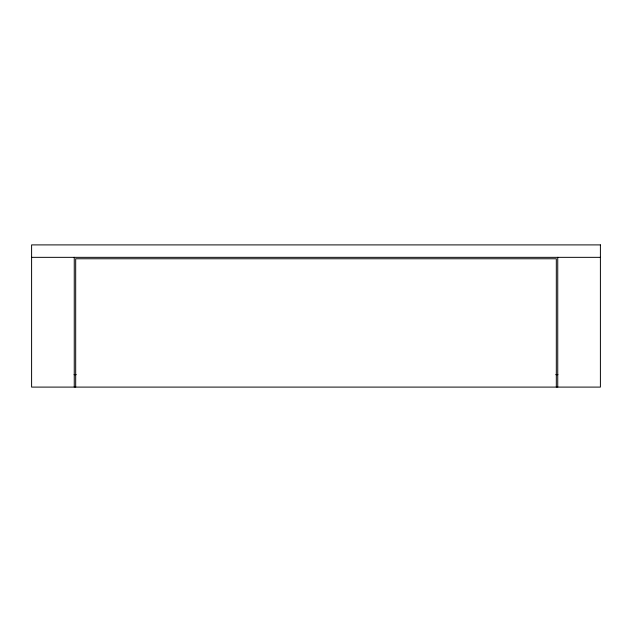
<?xml version="1.0" encoding="UTF-8"?>
<svg xmlns="http://www.w3.org/2000/svg" width="632" height="632" viewBox="0 0 632 632"><rect width="100%" height="100%" fill="white"/><g stroke="black" fill="none" stroke-linecap="round" stroke-linejoin="round"><path stroke-width="0.95" d="M31.6 257.343L600.4 257.343M74.062 374.658L76.235 374.658M555.765 374.658L557.938 374.658M557.74 257.343L557.74 387.1M556.318 387.1L556.318 258.764L75.682 258.764L75.682 387.1M74.26 257.343L74.26 387.1M600.4 244.9L31.6 244.9L31.6 387.1L600.4 387.1L600.4 244.9"/></g></svg>
